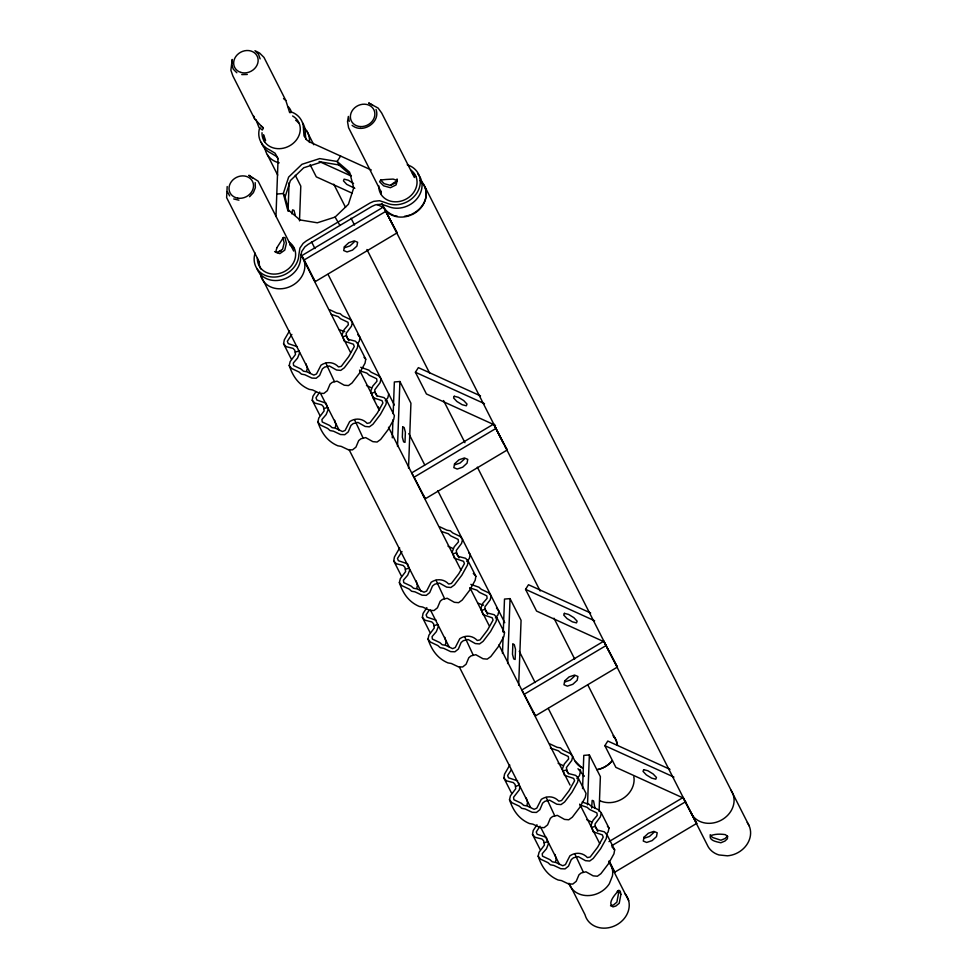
<?xml version="1.0" encoding="UTF-8"?>
<svg xmlns="http://www.w3.org/2000/svg" width="977" height="977" viewBox="0 0 977 977"><rect width="100%" height="100%" fill="white"/><g stroke="black" fill="none" stroke-linecap="round" stroke-linejoin="round"><path stroke-width="1.47" d="M275.954 216.528L278.005 161.083L277.602 157.627L275.062 153.194L269.31 149.725A22.996 19.772 -26.9 0 1 259.735 127.633M288.044 211.24L289.107 182.552M299.499 220.875L300.794 186.131L295.286 175.274M392.29 437.855L392.949 419.731M393.181 413.686L394.354 381.97L399.911 381.518L410.926 403.232L408.533 468.178M397.517 446.465L399.911 381.518M502.483 653.442L503.094 636.833M503.265 632.302L504.498 599.072L510.055 598.62L521.071 620.334L518.665 685.28M507.661 663.566L510.055 598.62M582.561 788.61L583.794 755.38L589.363 754.94L600.379 776.642L599.084 811.386M587.519 804.779L589.363 754.94M227.189 186.546L226.615 197.598L259.345 262.105M291.293 358.999L283.586 343.806L284.295 339.862L289.534 330.837M319.931 415.445L312.225 400.252L312.933 396.308L315.937 391.716M329.738 309.746L336.76 313.067L340.167 313.678L342.573 315.815L349.986 319.32L352.404 322.3L351.464 326.233L346.127 333.365L346.835 337.59L348.545 339.434L355.433 341.181L358.034 344.014L357.326 347.959L351.732 358.058L344.319 367.804L340.741 370.393L336.528 370.014L329.322 365.96L324.584 367.132L322.349 368.94L319.589 375.498L316.145 378.246L311.883 378.075L304.861 374.753L301.453 374.142L299.047 372.005L291.635 368.5L289.216 365.52L290.157 361.588L295.494 354.456L294.785 350.23L293.076 348.386L286.188 346.64L283.586 343.806M358.034 344.014L365.752 359.218L365.044 363.163L359.438 373.251L352.025 382.996L348.447 385.585L344.234 385.207L337.028 381.152L332.29 382.325L330.067 384.132L327.295 390.702L323.851 393.438L319.589 393.267L312.567 389.945L309.159 389.347C298.767 384.938 292.819 376.438 289.216 365.52M360.721 367.303L368.805 370.124L371.211 372.261L378.624 375.766L381.042 378.746L380.102 382.679L374.765 389.811L374.924 392.143L377.183 395.88L384.071 397.627L386.672 400.46L385.964 404.405L380.371 414.504L372.958 424.25L369.379 426.839L365.166 426.46L357.961 422.406L353.222 423.578L350.987 425.386L348.227 431.944L344.783 434.692L340.521 434.521L333.499 431.199L330.092 430.588L327.686 428.451L320.273 424.946L317.855 421.966L318.795 418.034L324.132 410.902L323.424 406.676L321.714 404.844L314.814 403.086L312.225 400.252M401.437 576.1L393.719 560.908L394.439 556.963L399.678 547.938M430.075 632.546L422.357 617.354L423.065 613.409L426.839 607.67M439.882 526.847L446.904 530.169L450.312 530.78L452.717 532.917L460.13 536.422L462.548 539.402L461.608 543.334L456.259 550.466L456.98 554.692L458.689 556.536L465.577 558.282L468.178 561.116L467.47 565.06L461.865 575.16L454.464 584.905L450.885 587.495L446.672 587.116L439.467 583.061L434.728 584.234L432.493 586.041L429.721 592.599L426.277 595.347L422.027 595.176L415.005 591.854L411.598 591.244L409.192 589.107L401.779 585.602L399.361 582.622L400.301 578.689L405.638 571.557L404.93 567.332L403.208 565.488L396.32 563.741L393.719 560.908M468.178 561.116L475.884 576.32L475.176 580.265L469.583 590.352L462.17 600.098L458.592 602.687L454.378 602.308L447.173 598.254L442.434 599.426L440.2 601.234L437.44 607.804L433.996 610.54L429.733 610.369L422.711 607.047L419.304 606.448C408.899 602.04 402.951 593.54 399.361 582.622M470.853 584.405L478.95 587.226L481.356 589.363L488.769 592.868L491.175 595.848L490.246 599.78L484.897 606.912L485.068 609.245L487.328 612.982L494.215 614.728L496.817 617.562L496.108 621.506L490.503 631.606L483.09 641.352L479.524 643.941L475.31 643.562L468.105 639.508L463.354 640.68L461.132 642.487L458.36 649.046L454.916 651.793L450.666 651.622L443.643 648.301L440.236 647.69L437.83 645.553L430.417 642.048L427.999 639.068L428.927 635.135L434.276 628.003L433.568 623.778L431.846 621.934L424.958 620.187L422.357 617.354M496.817 617.562L504.523 632.766L503.814 636.711L498.221 646.798L490.808 656.544L487.23 659.133L483.017 658.754L475.811 654.7L471.073 655.872L468.838 657.68L466.078 664.25L462.634 666.986L458.372 666.815L451.35 663.493L447.942 662.894C437.537 658.486 431.59 649.986 427.999 639.068M511.582 793.202L503.863 778.01L504.572 774.065L509.811 765.04M540.208 849.648L532.502 834.456L533.21 830.511L536.971 824.771M550.014 743.949L557.049 747.271L560.456 747.881L562.85 750.018L570.275 753.523L572.681 756.503L571.753 760.436L566.404 767.568L567.124 771.793L568.834 773.637L575.722 775.384L578.323 778.217L577.615 782.162L572.009 792.262L564.596 802.007L561.018 804.596L556.805 804.218L549.599 800.163L544.861 801.335L542.638 803.143L539.866 809.701L536.422 812.449L532.172 812.278L525.137 808.956L521.742 808.345L519.337 806.208L511.924 802.703L509.505 799.723L510.434 795.791L515.783 788.659L515.062 784.433L513.352 782.589L506.465 780.843L503.863 778.01M582.17 802.056L589.094 804.327L591.488 806.465L598.901 809.97L601.319 812.949L600.391 816.882L595.042 824.014L595.213 826.334L597.472 830.084L604.36 831.83L606.961 834.663L606.253 838.608L600.647 848.708L593.234 858.453L589.656 861.042L585.443 860.664L578.237 856.609L573.499 857.782L571.276 859.589L568.504 866.147L565.06 868.895L560.81 868.724L553.776 865.402L550.369 864.792L547.975 862.654L540.55 859.149L538.144 856.17L539.072 852.237L544.421 845.105L543.7 840.879L541.991 839.035L535.103 837.289L532.502 834.456M606.961 834.663L614.667 849.856L613.959 853.813L608.353 863.9L600.94 873.646L597.374 876.235L593.161 875.856L585.956 871.802L581.217 872.974L578.982 874.781L576.21 881.339L572.766 884.087L568.516 883.916L561.494 880.595L558.087 879.984C547.682 875.587 541.734 867.087 538.144 856.17M291.842 213.878L292.587 209.872L293.979 210.373L295.225 215.099M306.705 370.906L307.254 368.28L306.057 363.835M335.343 427.352L335.893 424.726L334.696 420.281M416.849 588.007L417.399 585.382L416.202 580.936M445.488 644.454L446.037 641.828L444.84 637.383M526.994 805.097L527.543 802.483L526.334 798.038M555.632 861.543L556.182 858.93L554.973 854.484M388.748 393.939L387.808 397.871L385.268 400.826M601.319 812.949L609.025 828.142L608.097 832.074L606.399 834.053M397.077 178.938L396.198 182.443L390.519 185.422L384.217 183.676L380.749 180.134M288.826 211.252L285.076 197L290.389 180.562L303.713 167.775L321.47 162.06L338.909 164.942L351.366 175.665M340.607 156.051L337.15 161.474L338.909 164.942M495.51 425.386L426.424 393.963L415.408 372.249L418.364 367.633L480.525 395.917M604.262 641.865L536.568 611.065L525.553 589.351L528.496 584.735L590.67 613.019M683.57 798.172L615.876 767.372L604.861 745.659L607.804 741.042L669.966 769.326M291.854 334.415L287.336 341.303L288.215 343.599L297.399 346.701M319.735 392.009L315.974 397.749L316.853 400.045L326.037 403.147L328.187 409.522L326.159 414.578L321.934 419.487L322.227 421.966L329.64 425.471L332.046 427.608L335.453 428.219L342.475 431.541L345.113 430.442L349.656 421.6C355.262 417.863 362.406 418.193 367.144 423.383L369.917 422.809L377.317 413.063L382.923 402.964L382.044 400.668L372.86 397.566L370.71 391.191L372.725 386.135L376.963 381.225L376.67 378.746L369.257 375.241L366.851 373.104L359.927 370.833M401.987 551.516L397.48 558.404L398.36 560.7L407.543 563.802L409.693 570.177L407.665 575.233L403.44 580.143L403.733 582.622L411.146 586.127L413.552 588.264L416.959 588.875L423.981 592.196L426.619 591.097L431.15 582.255C436.768 578.506 443.912 578.848 448.651 584.038L451.411 583.464L458.824 573.719L464.429 563.619L463.55 561.323L454.366 558.221L452.217 551.846L454.232 546.79L458.469 541.881L458.176 539.402L450.763 535.897L448.358 533.76L441.433 531.488M429.123 610.259L426.119 614.851L426.998 617.146L436.169 620.248M511.386 769.766L507.613 775.506L508.504 777.802L517.676 780.904M540.012 826.212L536.251 831.952L537.142 834.248L546.314 837.35L548.463 843.725L546.448 848.781L542.223 853.69L542.516 856.17L549.929 859.675L552.335 861.812L555.73 862.422L562.764 865.744L565.402 864.645L569.933 855.803C575.551 852.054 582.695 852.396 587.421 857.586L590.193 857.012L597.606 847.267L603.212 837.167L602.32 834.871L593.149 831.769L591 825.394L593.015 820.338L597.24 815.429L596.947 812.949L589.534 809.444L587.128 807.307L580.216 805.036M727.499 836.165L725.044 838.522L720.916 840.22L712.441 837.448L710.181 834.724M357.472 343.403L359.182 341.425L360.11 337.492L357.692 334.513M466.762 561.482L469.314 558.526L470.255 554.594L468.642 552.616M495.4 617.928L497.952 614.973L498.893 611.04L496.475 608.06M576.906 778.584L579.459 775.628L580.399 771.696L577.981 768.716M249.575 196.731L253.397 192.616L255.363 187.669L255.18 182.626M335.099 217.077L348.41 204.291L353.723 187.865L349.595 172.184L337.15 161.474L319.711 158.592L301.954 164.307L288.63 177.093L283.318 193.519L287.446 209.2L299.89 219.91L317.33 222.793L335.099 217.077L339.935 225.443M354.285 241.917L349.913 245.923L344.441 247.779M464.429 459.019L460.057 463.025L454.586 464.881M574.574 676.121L570.202 680.126L564.73 681.983M653.869 832.428L649.497 836.446L644.026 838.29M350.535 352.428L301.6 255.754L383.472 207.002L397.102 232.88L315.229 281.632L312.616 277.468M315.229 281.632L304.213 259.931L386.086 211.179M493.617 424.103L411.744 472.856L425.374 498.734L507.246 449.982L493.617 424.103L503.253 443.106M414.358 477.032L496.231 428.28M603.749 641.205L521.877 689.957L535.518 715.836L617.391 667.083L603.749 641.205L605.813 645.272M524.502 694.134L606.375 645.382M608.976 841.624L683.057 797.525L696.686 823.403L614.814 872.156L612.2 867.979M611.602 845.801L685.671 801.69M386.672 400.46L394.39 415.665L393.67 419.609L388.077 429.697L380.664 439.442L377.085 442.031L372.872 441.653L365.667 437.598L360.928 438.771L358.693 440.578L355.933 447.148L352.489 449.884L348.227 449.713L341.205 446.391L337.798 445.793C327.405 441.384 321.445 432.884 317.855 421.966M578.323 778.217L586.029 793.409L585.321 797.354L579.727 807.454L572.314 817.199L568.736 819.788L564.523 819.41L557.317 815.355L552.579 816.528L550.344 818.335L547.584 824.893L544.14 827.641L539.878 827.47L532.856 824.148L529.449 823.538C519.043 819.141 513.096 810.641 509.505 799.723M331.288 314.386L338.213 316.658L340.619 318.795L348.032 322.3L348.325 324.779L344.099 329.689L342.072 334.745L344.222 341.12L353.405 344.222L354.285 346.517L348.691 356.617L341.278 366.363L338.506 366.937C333.78 361.746 326.623 361.417 321.018 365.154L316.475 373.996L313.837 375.095L306.815 371.773L303.407 371.162L301.001 369.025L293.589 365.52L293.295 363.041L297.533 358.132L299.548 353.076L298.986 350.938L295.335 352.135M470.071 587.934L476.996 590.206L479.389 592.343L486.815 595.848L487.108 598.327L482.87 603.236L480.855 608.292L483.004 614.667L492.176 617.769L493.067 620.065L487.462 630.165L480.049 639.911L477.289 640.485C472.55 635.294 465.406 634.952 459.788 638.702L455.258 647.543L452.62 648.643L445.597 645.321L442.19 644.71L439.784 642.573L432.371 639.068L432.078 636.589L436.304 631.679L438.331 626.623L437.757 624.486L434.106 625.671M550.405 748.04L558.502 750.861L560.896 752.998L568.321 756.503L568.602 758.982L564.376 763.892L562.361 768.948L564.511 775.323L573.682 778.425L574.574 780.721L568.968 790.82L561.555 800.566L558.783 801.14C554.057 795.95 546.912 795.608 541.295 799.357L536.764 808.199L534.126 809.298L527.104 805.976L523.696 805.366L521.291 803.228L513.878 799.723L513.584 797.244L519.288 789.904L519.825 787.279L518.628 782.846M342.634 336.882L346.285 335.697L348.862 340.753M323.973 408.581L327.625 407.385M371.272 393.328L374.924 392.143L376.853 395.941M405.479 569.225L409.119 568.04M452.778 553.983L456.43 552.799L459.007 557.855M481.417 610.43L485.068 609.245L487.633 614.301M515.612 786.326L519.263 785.142M562.923 771.085L566.575 769.888L568.504 773.699M544.25 842.772L547.902 841.588M591.561 827.531L595.213 826.334L597.777 831.403M276.796 194.044L283.318 193.519L285.076 197M610.515 905.826L613.532 904.922L616.866 902.186L618.539 893.357L617.806 891.048M241.746 74.594L247.291 74.472M344.783 331.655L339.007 329.591M483.566 605.203L477.777 603.139M233.723 198.954L238.938 200.163M354.81 188.317L346.75 184.372L343.464 180.867L344.099 179.157L348.276 180.22L353.564 183.456M274.622 251.614L277.505 252.579L282.634 249.172L284.16 242.809L282.915 237.948M371.297 170.01L309.917 142.092L306.949 140.163L304.042 135.937L303.493 129.367A22.996 19.772 -26.9 0 0 290.438 111.659M319.088 161.437L350.865 175.884M352.208 193.202L316.292 176.861L310.088 164.649M377.073 204.511L383.985 207.661M415.408 372.249L484.494 403.672M525.553 589.351L594.627 620.774M604.861 745.659L673.935 777.094M366.473 385.475L371.15 387.698M447.979 546.131L452.656 548.353M558.111 763.232L562.801 765.443M586.75 819.679L591.439 821.901M372.555 105.003L368.634 102.964L378.111 108.068L381.689 113.014L414.419 177.521M352.111 125.349C362.443 134.057 380.822 122.577 376.035 109.448M252.884 178.266L248.83 175.262L258.123 181.16L293.686 251.052M283.525 98.567L285.809 100.436L289.644 112.599C293.491 113.808 289.387 107.568 288.13 106.591M261.091 125.899L263.204 127.633M236.837 72.75L233.308 69.22L231.696 64.555L232.245 59.463L230.877 70.185L232.868 75.937L254.692 118.962L263.338 128.256L262.288 130.026L258.881 127.218L255.986 119.67M575.368 761.291L580.888 766.835A23.033 19.809 -26.9 0 0 583.245 768.13M364.018 357.326L365.752 359.218M473.295 573.475L475.884 576.32M502.789 630.873L504.523 632.766M584.209 775.994L581.12 772.612L580.118 769.424M612.066 847.022L614.667 849.856M607.425 826.163L609.025 828.142M397.102 232.88L385.536 211.081M504.633 445.817L507.246 449.982M617.391 667.083L607.193 647.995M696.686 823.403L683.057 797.525M301.6 255.754L304.213 259.931M422.748 494.57L425.374 498.734M532.892 711.671L535.518 715.836M278.091 158.885L276.821 156.674L271.069 153.206A22.996 19.772 -26.9 0 1 261.323 142.386M227.36 191.577L229.656 195.937M424.824 186.546L749.188 825.907M381.311 192.225L348.581 127.706L347.519 121.649L348.362 116.446L349.216 121.356M385.622 210.947L707.226 844.873A23.033 19.809 -26.9 0 0 718.938 854.948L727.45 855.815A23.033 19.809 -26.9 0 0 747.6 843.432A23.033 19.809 -26.9 0 0 747.246 822.549M306.876 131.138L313.776 144.743M333.792 184.201L345.528 207.332M351.048 218.213L354.504 225.015M366.925 249.514L429.733 373.312M443.546 400.533L464.942 442.703M477.362 467.189L540.171 591M553.983 618.209L574.684 659.035M587.8 684.877L614.716 737.94M285.809 100.436L263.985 57.411L259.626 53.063L254.973 50.694L258.514 54.223L260.126 58.889M267.332 154.696L277.688 175.103M311.504 241.759L314.96 248.561M328.064 274.415L394.329 405.028M408.826 433.605L424.702 464.893M437.818 490.747L504.767 622.715M519.263 651.28L535.14 682.581M548.256 708.423L575.172 761.486A23.033 19.809 -26.9 0 0 583.086 768.301M609.306 861.299L614.814 872.156M359.512 370.112L374.704 400.045M378.148 406.847L379.528 409.571M388.504 427.254L460.973 570.116M469.949 587.8L489.282 625.891M498.942 644.942L570.031 785.081M579.703 804.132L599.719 843.578M608.683 861.274L628.663 900.635M372.86 397.566L379.284 410.23M334.452 381.592L325.878 363.175M363.09 438.038L354.517 419.622M444.596 598.693L436.023 580.277M473.234 655.14L464.661 636.723M554.741 815.795L546.155 797.379M583.379 872.241L574.794 853.825M260.639 275.331L310.332 373.287M320.688 393.694L339.324 430.43M348.984 449.481L420.769 590.975M430.442 610.014L449.078 646.75M459.422 667.157L530.523 807.295M540.879 827.702L559.516 864.437M569.176 883.477L585.003 914.692A23.033 19.809 -26.9 0 0 616.06 925.182A23.033 19.809 -26.9 0 0 625.06 893.796M582.585 773.686L583.709 776.507M263.607 134.692L265.597 140.456M633.719 776.898L634.012 777.753A23.033 19.809 -26.9 0 1 623.448 798.172A23.033 19.809 -26.9 0 1 599.768 800.7M253.873 116.226L254.692 118.962M305.813 139.406L305.264 132.848A22.996 19.772 -26.9 0 0 302.638 122.894M594.956 808.077L593.564 800.896L592.172 800.383L591.647 808.089M612.445 760.643A23.033 19.809 -26.9 0 1 597.277 769.607M613.458 735.779A23.033 19.809 -26.9 0 1 617.488 745.195M420.208 180.305A23.033 19.809 -26.9 0 1 411.708 214.207M410.34 214.781A23.033 19.809 -26.9 0 1 404.527 216.296M397.297 216.222A23.033 19.809 -26.9 0 1 394.574 215.587M393.279 215.148A23.033 19.809 -26.9 0 1 382.862 205.512M730.723 789.978A23.033 19.809 -26.9 0 1 721.576 819.996A23.033 19.809 -26.9 0 1 690.702 812.302M417.667 173.686A22.996 19.772 -26.9 0 1 416.117 199.735A22.996 19.772 -26.9 0 1 387.857 206.33L381.262 204.181L375.473 204.84L371.846 206.452L308.024 244.445L304.885 246.863L301.661 251.577L300.623 258.282A22.996 19.772 -26.9 0 1 281.706 279.776A22.996 19.772 -26.9 0 1 257.195 269.237M381.042 193.776A19.674 16.914 -26.9 0 1 380.566 190.796M412.453 173.405A19.674 16.914 -26.9 0 1 415.75 176.544M407.226 164.795A22.996 19.772 -26.9 0 1 417.631 191.736A22.996 19.772 -26.9 0 1 386.086 202.862L379.503 200.712L373.715 201.36L370.075 202.972L306.253 240.977L303.126 243.395L299.902 248.109L298.864 254.802A22.996 19.772 -26.9 0 1 272.839 277.053A22.996 19.772 -26.9 0 1 255.107 253.067M410.682 169.937A19.674 16.914 -26.9 0 1 405.443 199.455A19.674 16.914 -26.9 0 1 378.795 185.838M260.676 268.883A19.674 16.914 -26.9 0 1 259.137 261.616M289.729 244.885A19.674 16.914 -26.9 0 1 294.321 248.842M289.265 242.235A19.674 16.914 -26.9 0 1 284.014 271.753A19.674 16.914 -26.9 0 1 257.378 258.136M264.718 142.08A19.674 16.914 -26.9 0 1 263.778 136.182M295.665 120.269A19.674 16.914 -26.9 0 1 298.962 123.407M292.611 115.982A19.674 16.914 -26.9 0 1 289.424 145.927A19.674 16.914 -26.9 0 1 262.007 132.713M300.696 254.435A23.033 19.809 -26.9 0 1 290.352 286.481A23.033 19.809 -26.9 0 1 260.163 272.766M278.115 251.773A19.76 17 -26.9 0 1 281.095 251.028M303.456 127.193A23.033 19.809 -26.9 0 1 309.404 142.459M279.202 162.841A23.033 19.809 -26.9 0 1 264.804 147.368M612.249 760.717A23.033 19.809 -26.9 0 1 597.118 769.729M613.19 735.864A23.033 19.809 -26.9 0 1 617.244 745.256M609.343 862.239A23.033 19.809 -26.9 0 1 612.42 875.978L609.33 883.745A23.033 19.809 -26.9 0 1 587.36 895.604A23.033 19.809 -26.9 0 1 568.858 883.355M617.208 891.378A20.175 17.342 -26.9 0 1 619.687 892.758M420.305 180.977A23.033 19.809 -26.9 0 1 414.211 213.475A23.033 19.809 -26.9 0 1 381.958 203.485M390.8 185.19A19.76 17 -26.9 0 1 397.199 180.928M727.547 836.312L727.401 838.73L724.946 841.063L720.831 842.76C717.374 841.844 709.351 840.977 710.194 835.86C714.798 833.882 720.391 833.869 725.325 834.639L727.547 836.312M276.845 247.792L275.697 252.274L279.801 253.629L284.759 250.136L286.395 243.285L285.015 237.655L283.428 237.448L276.845 247.792M620.908 894.346L619.223 903.261L615.901 905.997L612.909 906.912C606.741 902.98 615.828 893.808 618.832 890.255L620.236 891.207L620.908 894.346M402.719 426.973L402.341 437.146L403.599 441.86L404.991 442.361L405.37 432.188L404.124 427.474L402.719 426.973M512.864 644.075L512.485 654.248L513.731 658.962L515.135 659.463L515.514 649.29L514.268 644.576L512.864 644.075M344.417 246.729L343.696 250.552L347.067 251.944L352.538 250.1L356.91 246.082L357.619 242.259L354.26 240.867L348.789 242.711L344.417 246.729M454.561 463.831L453.841 467.653L457.199 469.045L462.671 467.201L467.043 463.183L467.763 459.361L464.405 457.969L458.934 459.813L454.561 463.831M564.694 680.932L563.985 684.755L567.344 686.147L572.815 684.303L577.187 680.285L577.908 676.463L574.537 675.07L569.066 676.914L564.694 680.932M644.002 837.24L643.281 841.063L646.652 842.455L652.123 840.611L656.495 836.605L657.203 832.783L653.845 831.378L648.374 833.234L644.002 837.24M397.248 180.452L396.088 184.909L390.421 187.706L383.631 185.825L379.626 181.746L380.664 179.988L386.233 179.463L393.12 179.084L397.248 180.452M454.232 396.259L453.597 397.969L456.882 401.474L462.17 404.71L466.347 405.785L466.994 404.063L463.709 400.558L458.421 397.321L454.232 396.259M564.376 613.361L563.741 615.07L567.026 618.575L572.314 621.812L576.491 622.886L577.126 621.164L573.841 617.659L568.565 614.423L564.376 613.361M643.684 769.668L643.049 771.39L646.334 774.883L651.61 778.119L655.799 779.194L656.434 777.472L653.149 773.979L647.861 770.743L643.684 769.668M237.704 198.148A12.591 10.832 -26.9 0 0 253.214 183.261A12.591 10.832 -26.9 0 0 232.905 179.902A12.591 10.832 -26.9 0 0 237.704 198.148M240.843 72.42A12.591 10.832 -26.9 0 0 258.099 59.279A12.591 10.832 -26.9 0 0 238.779 53.454A12.591 10.832 -26.9 0 0 240.843 72.42M360.525 126.595A12.591 10.832 -26.9 0 0 374.13 110.291A12.591 10.832 -26.9 0 0 353.222 109.302A12.591 10.832 -26.9 0 0 360.525 126.595"/></g></svg>
